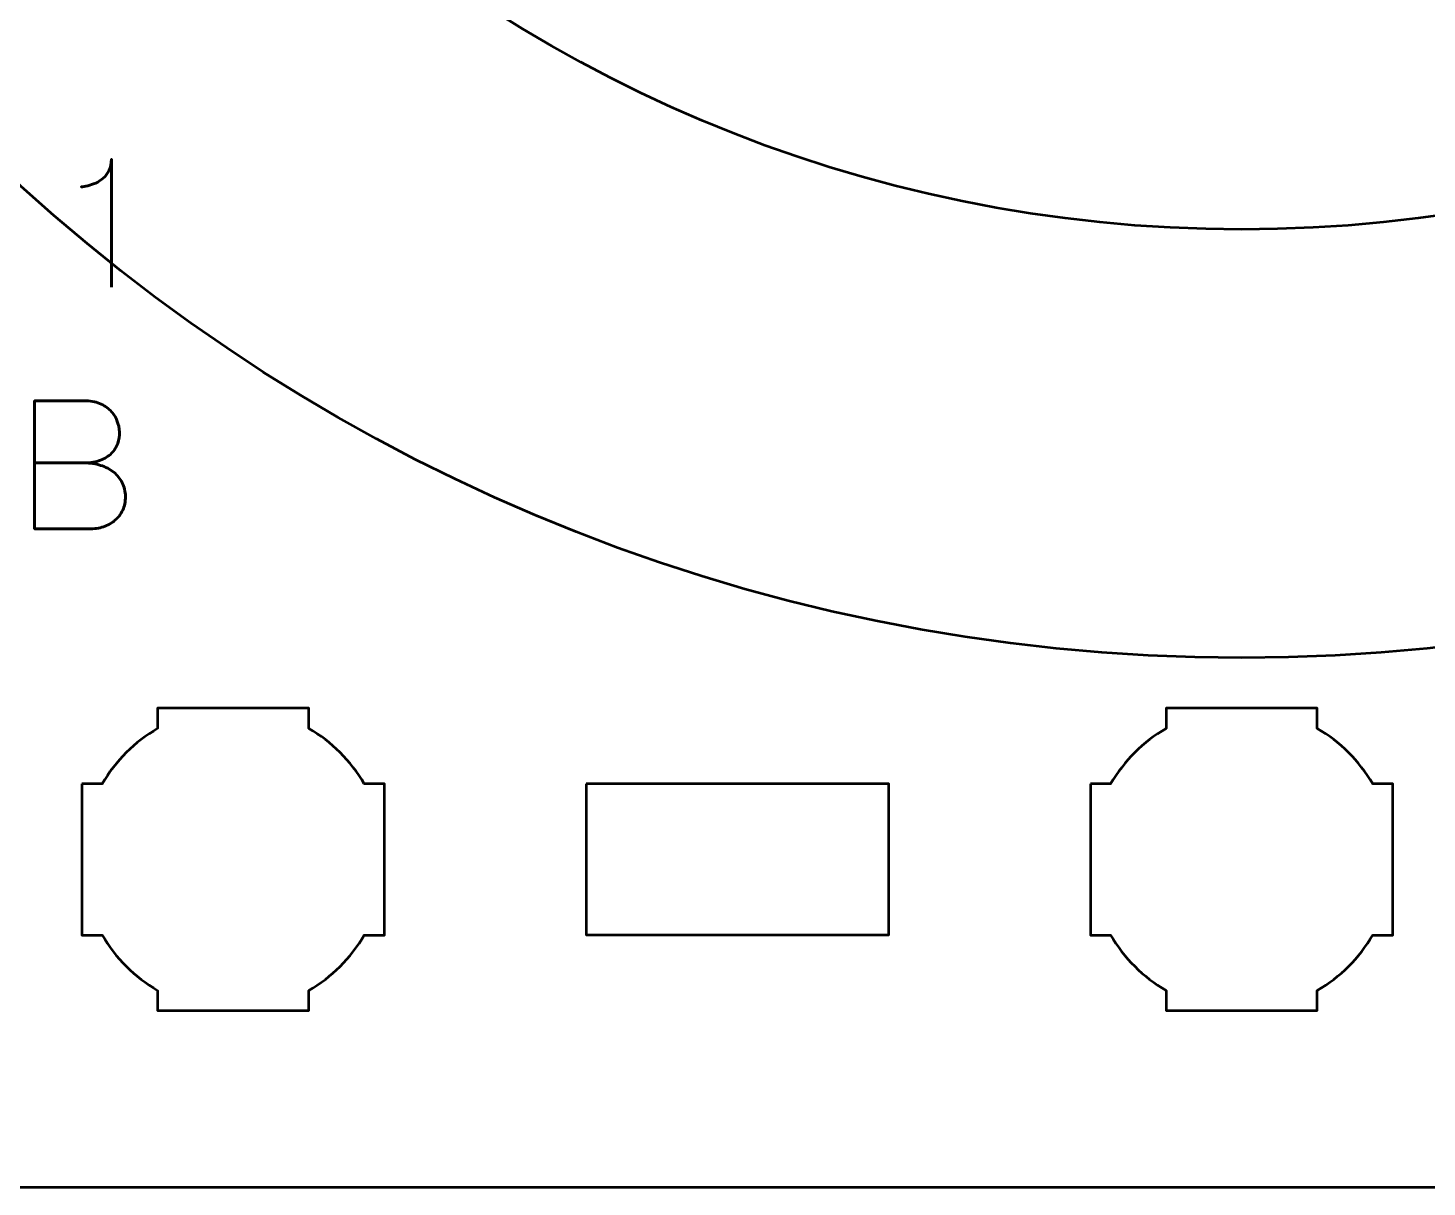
# Model space of a CAD drawing. Header units: centimetres. Extents: x -35.2 to 14.2, y -19.5 to -10.2.
# Drawn here: x -12.907 to -10.132, y -19.5 to -17.2 of the extents above; entities that cross this region are included whole.
import ezdxf

# ---------------------------------------------------------------- set-up
doc = ezdxf.new("R2010")
doc.units = ezdxf.units.CM
doc.header["$MEASUREMENT"] = 0
doc.layers.add('Layer 1', color=7, linetype='Continuous')

msp = doc.modelspace()

# ---------------------------------------------------------------- linework, layer by layer
at = {"layer": 'Layer 1', "lineweight": 53}
for centre, major_axis in [((-10.50001, -14.85001), (0, 3.6)), ((-10.50001, -14.85), (0, 2.75))]:
    msp.add_ellipse(centre, major_axis=major_axis, ratio=1, dxfattribs=at)
for points, knots in [([(-14.64995, -10.19995), (-14.64995, -10.19995), (-6.35005, -10.19995), (-6.35005, -10.19995), (-6.35005, -10.19995), (-6.07305, -10.19995), (-5.84995, -10.42305), (-5.84995, -10.70005), (-5.84995, -10.70005), (-5.84995, -10.70005), (-5.84995, -18.99995), (-5.84995, -18.99995), (-5.84995, -18.99995), (-5.84995, -19.27695), (-6.07305, -19.50005), (-6.35005, -19.50005), (-6.35005, -19.50005), (-6.35005, -19.50005), (-14.64995, -19.50005), (-14.64995, -19.50005), (-14.64995, -19.50005), (-14.92695, -19.50005), (-15.15005, -19.27695), (-15.15005, -18.99995), (-15.15005, -18.99995), (-15.15005, -18.99995), (-15.15005, -10.70005), (-15.15005, -10.70005), (-15.15005, -10.70005), (-15.15005, -10.42305), (-14.92695, -10.19995), (-14.64995, -10.19995)], [0, 0, 0, 0, 0.125, 0.125, 0.125, 0.125, 0.25, 0.25, 0.25, 0.25, 0.375, 0.375, 0.375, 0.375, 0.5, 0.5, 0.5, 0.5, 0.625, 0.625, 0.625, 0.625, 0.75, 0.75, 0.75, 0.75, 0.875, 0.875, 0.875, 0.875, 1, 1, 1, 1]), ([(-12.80001, -18.69997), (-12.80001, -18.69997), (-12.75981, -18.69997), (-12.75981, -18.69997), (-12.75981, -18.69997), (-12.73348, -18.65445), (-12.69552, -18.61652), (-12.65001, -18.59019), (-12.65001, -18.59019), (-12.65001, -18.59019), (-12.65001, -18.54997), (-12.65001, -18.54997), (-12.65001, -18.54997), (-12.65001, -18.54997), (-12.35001, -18.54997), (-12.35001, -18.54997), (-12.35001, -18.54997), (-12.35001, -18.54997), (-12.35001, -18.59016), (-12.35001, -18.59016), (-12.35001, -18.59016), (-12.30448, -18.61649), (-12.26649, -18.65444), (-12.24013, -18.69997), (-12.24013, -18.69997), (-12.24013, -18.69997), (-12.20001, -18.69997), (-12.20001, -18.69997), (-12.20001, -18.69997), (-12.20001, -18.69997), (-12.20001, -18.84539), (-12.20001, -18.84539), (-12.20001, -18.84539), (-12.20001, -18.84539), (-12.19995, -18.85004), (-12.19995, -18.85004), (-12.19995, -18.85004), (-12.19995, -18.85004), (-12.20001, -18.85468), (-12.20001, -18.85468), (-12.20001, -18.85468), (-12.20001, -18.85468), (-12.20001, -18.99997), (-12.20001, -18.99997), (-12.20001, -18.99997), (-12.20001, -18.99997), (-12.24008, -18.99997), (-12.24008, -18.99997), (-12.24008, -18.99997), (-12.26643, -19.04554), (-12.30443, -19.08355), (-12.35001, -19.10991), (-12.35001, -19.10991), (-12.35001, -19.10991), (-12.35001, -19.14997), (-12.35001, -19.14997), (-12.35001, -19.14997), (-12.35001, -19.14997), (-12.49329, -19.14997), (-12.49329, -19.14997), (-12.49329, -19.14997), (-12.49329, -19.14997), (-12.49996, -19.15005), (-12.49996, -19.15005), (-12.49996, -19.15005), (-12.49996, -19.15005), (-12.50664, -19.14997), (-12.50664, -19.14997), (-12.50664, -19.14997), (-12.50664, -19.14997), (-12.65001, -19.14997), (-12.65001, -19.14997), (-12.65001, -19.14997), (-12.65001, -19.14997), (-12.65001, -19.10987), (-12.65001, -19.10987), (-12.65001, -19.10987), (-12.69555, -19.08351), (-12.73353, -19.04552), (-12.75986, -18.99997), (-12.75986, -18.99997), (-12.75986, -18.99997), (-12.80001, -18.99997), (-12.80001, -18.99997), (-12.80001, -18.99997), (-12.80001, -18.99997), (-12.80001, -18.69997), (-12.80001, -18.69997)], [0, 0, 0, 0, 0.0454545, 0.0454545, 0.0454545, 0.0454545, 0.0909091, 0.0909091, 0.0909091, 0.0909091, 0.1363636, 0.1363636, 0.1363636, 0.1363636, 0.1818182, 0.1818182, 0.1818182, 0.1818182, 0.2272727, 0.2272727, 0.2272727, 0.2272727, 0.2727273, 0.2727273, 0.2727273, 0.2727273, 0.3181818, 0.3181818, 0.3181818, 0.3181818, 0.3636364, 0.3636364, 0.3636364, 0.3636364, 0.4090909, 0.4090909, 0.4090909, 0.4090909, 0.4545455, 0.4545455, 0.4545455, 0.4545455, 0.5, 0.5, 0.5, 0.5, 0.5454545, 0.5454545, 0.5454545, 0.5454545, 0.5909091, 0.5909091, 0.5909091, 0.5909091, 0.6363636, 0.6363636, 0.6363636, 0.6363636, 0.6818182, 0.6818182, 0.6818182, 0.6818182, 0.7272727, 0.7272727, 0.7272727, 0.7272727, 0.7727273, 0.7727273, 0.7727273, 0.7727273, 0.8181818, 0.8181818, 0.8181818, 0.8181818, 0.8636364, 0.8636364, 0.8636364, 0.8636364, 0.9090909, 0.9090909, 0.9090909, 0.9090909, 0.9545455, 0.9545455, 0.9545455, 0.9545455, 1, 1, 1, 1]), ([(-10.80001, -18.69997), (-10.80001, -18.69997), (-10.75981, -18.69997), (-10.75981, -18.69997), (-10.75981, -18.69997), (-10.73348, -18.65445), (-10.69552, -18.61652), (-10.65001, -18.59019), (-10.65001, -18.59019), (-10.65001, -18.59019), (-10.65001, -18.54997), (-10.65001, -18.54997), (-10.65001, -18.54997), (-10.65001, -18.54997), (-10.35001, -18.54997), (-10.35001, -18.54997), (-10.35001, -18.54997), (-10.35001, -18.54997), (-10.35001, -18.59016), (-10.35001, -18.59016), (-10.35001, -18.59016), (-10.30448, -18.61649), (-10.26649, -18.65444), (-10.24013, -18.69997), (-10.24013, -18.69997), (-10.24013, -18.69997), (-10.20001, -18.69997), (-10.20001, -18.69997), (-10.20001, -18.69997), (-10.20001, -18.69997), (-10.20001, -18.84539), (-10.20001, -18.84539), (-10.20001, -18.84539), (-10.20001, -18.84539), (-10.19995, -18.85004), (-10.19995, -18.85004), (-10.19995, -18.85004), (-10.19995, -18.85004), (-10.20001, -18.85468), (-10.20001, -18.85468), (-10.20001, -18.85468), (-10.20001, -18.85468), (-10.20001, -18.99997), (-10.20001, -18.99997), (-10.20001, -18.99997), (-10.20001, -18.99997), (-10.24008, -18.99997), (-10.24008, -18.99997), (-10.24008, -18.99997), (-10.26643, -19.04554), (-10.30443, -19.08355), (-10.35001, -19.10991), (-10.35001, -19.10991), (-10.35001, -19.10991), (-10.35001, -19.14997), (-10.35001, -19.14997), (-10.35001, -19.14997), (-10.35001, -19.14997), (-10.49329, -19.14997), (-10.49329, -19.14997), (-10.49329, -19.14997), (-10.49329, -19.14997), (-10.49996, -19.15005), (-10.49996, -19.15005), (-10.49996, -19.15005), (-10.49996, -19.15005), (-10.50664, -19.14997), (-10.50664, -19.14997), (-10.50664, -19.14997), (-10.50664, -19.14997), (-10.65001, -19.14997), (-10.65001, -19.14997), (-10.65001, -19.14997), (-10.65001, -19.14997), (-10.65001, -19.10987), (-10.65001, -19.10987), (-10.65001, -19.10987), (-10.69555, -19.08351), (-10.73353, -19.04552), (-10.75986, -18.99997), (-10.75986, -18.99997), (-10.75986, -18.99997), (-10.80001, -18.99997), (-10.80001, -18.99997), (-10.80001, -18.99997), (-10.80001, -18.99997), (-10.80001, -18.69997), (-10.80001, -18.69997)], [0, 0, 0, 0, 0.0454545, 0.0454545, 0.0454545, 0.0454545, 0.0909091, 0.0909091, 0.0909091, 0.0909091, 0.1363636, 0.1363636, 0.1363636, 0.1363636, 0.1818182, 0.1818182, 0.1818182, 0.1818182, 0.2272727, 0.2272727, 0.2272727, 0.2272727, 0.2727273, 0.2727273, 0.2727273, 0.2727273, 0.3181818, 0.3181818, 0.3181818, 0.3181818, 0.3636364, 0.3636364, 0.3636364, 0.3636364, 0.4090909, 0.4090909, 0.4090909, 0.4090909, 0.4545455, 0.4545455, 0.4545455, 0.4545455, 0.5, 0.5, 0.5, 0.5, 0.5454545, 0.5454545, 0.5454545, 0.5454545, 0.5909091, 0.5909091, 0.5909091, 0.5909091, 0.6363636, 0.6363636, 0.6363636, 0.6363636, 0.6818182, 0.6818182, 0.6818182, 0.6818182, 0.7272727, 0.7272727, 0.7272727, 0.7272727, 0.7727273, 0.7727273, 0.7727273, 0.7727273, 0.8181818, 0.8181818, 0.8181818, 0.8181818, 0.8636364, 0.8636364, 0.8636364, 0.8636364, 0.9090909, 0.9090909, 0.9090909, 0.9090909, 0.9545455, 0.9545455, 0.9545455, 0.9545455, 1, 1, 1, 1]), ([(-11.80004, -18.69995), (-11.80004, -18.69995), (-11.20003, -18.69995), (-11.20003, -18.69995), (-11.20003, -18.69995), (-11.20003, -18.69995), (-11.20003, -18.99995), (-11.20003, -18.99995), (-11.20003, -18.99995), (-11.20003, -18.99995), (-11.80004, -18.99995), (-11.80004, -18.99995), (-11.80004, -18.99995), (-11.80004, -18.99995), (-11.80004, -18.69995), (-11.80004, -18.69995)], [0, 0, 0, 0, 0.25, 0.25, 0.25, 0.25, 0.5, 0.5, 0.5, 0.5, 0.75, 0.75, 0.75, 0.75, 1, 1, 1, 1])]:
    msp.add_open_spline(points, degree=3, knots=knots, dxfattribs=at)
at = {"layer": 'Layer 1', "color": 5, "lineweight": 53}
for points, knots in [([(-12.74172, -17.71477), (-12.74172, -17.71477), (-12.74172, -17.46042), (-12.74172, -17.46042), (-12.74172, -17.46042), (-12.74178, -17.46906), (-12.7433, -17.47647), (-12.74624, -17.48264), (-12.74624, -17.48264), (-12.74913, -17.48887), (-12.75295, -17.49399), (-12.75765, -17.4981), (-12.75765, -17.4981), (-12.76235, -17.50222), (-12.76741, -17.50551), (-12.77282, -17.50798), (-12.77282, -17.50798), (-12.77823, -17.51039), (-12.78346, -17.51222), (-12.78852, -17.51333), (-12.78852, -17.51333), (-12.79363, -17.51451), (-12.79799, -17.51521), (-12.80169, -17.51545), (-12.80169, -17.51545), (-12.79799, -17.51521), (-12.79363, -17.51451), (-12.78852, -17.51333), (-12.78852, -17.51333), (-12.78346, -17.51222), (-12.77823, -17.51039), (-12.77282, -17.50798), (-12.77282, -17.50798), (-12.76741, -17.50551), (-12.76235, -17.50222), (-12.75765, -17.4981), (-12.75765, -17.4981), (-12.75295, -17.49399), (-12.74913, -17.48887), (-12.74624, -17.48264), (-12.74624, -17.48264), (-12.7433, -17.47647), (-12.74178, -17.46906), (-12.74172, -17.46042), (-12.74172, -17.46042), (-12.74172, -17.46042), (-12.74172, -17.71477), (-12.74172, -17.71477)], [0, 0, 0, 0, 0.0833333, 0.0833333, 0.0833333, 0.0833333, 0.1666667, 0.1666667, 0.1666667, 0.1666667, 0.25, 0.25, 0.25, 0.25, 0.3333333, 0.3333333, 0.3333333, 0.3333333, 0.4166667, 0.4166667, 0.4166667, 0.4166667, 0.5, 0.5, 0.5, 0.5, 0.5833333, 0.5833333, 0.5833333, 0.5833333, 0.6666667, 0.6666667, 0.6666667, 0.6666667, 0.75, 0.75, 0.75, 0.75, 0.8333333, 0.8333333, 0.8333333, 0.8333333, 0.9166667, 0.9166667, 0.9166667, 0.9166667, 1, 1, 1, 1]), ([(-12.89393, -18.06331), (-12.89393, -18.06331), (-12.79621, -18.06331), (-12.79621, -18.06331), (-12.79621, -18.06331), (-12.78351, -18.06325), (-12.77269, -18.06149), (-12.76358, -18.05802), (-12.76358, -18.05802), (-12.75452, -18.05461), (-12.74717, -18.04996), (-12.74147, -18.04414), (-12.74147, -18.04414), (-12.73577, -18.03832), (-12.73165, -18.03173), (-12.72906, -18.02444), (-12.72906, -18.02444), (-12.72654, -18.01721), (-12.72536, -18.00969), (-12.72565, -18.00192), (-12.72565, -18.00192), (-12.72601, -17.99416), (-12.72765, -17.98664), (-12.73059, -17.97929), (-12.73059, -17.97929), (-12.73347, -17.97194), (-12.73782, -17.96529), (-12.74353, -17.95936), (-12.74353, -17.95936), (-12.74923, -17.95342), (-12.75635, -17.94871), (-12.76499, -17.94524), (-12.76499, -17.94524), (-12.77363, -17.94172), (-12.7838, -17.93989), (-12.7955, -17.93984), (-12.7955, -17.93984), (-12.7955, -17.93984), (-12.89393, -17.93984), (-12.89393, -17.93984), (-12.89393, -17.93984), (-12.89393, -17.93984), (-12.89393, -18.19419), (-12.89393, -18.19419), (-12.89393, -18.19419), (-12.89393, -18.19419), (-12.78563, -18.19419), (-12.78563, -18.19419), (-12.78563, -18.19419), (-12.77551, -18.19419), (-12.76611, -18.19272), (-12.7574, -18.18984), (-12.7574, -18.18984), (-12.7487, -18.1869), (-12.74112, -18.18272), (-12.73453, -18.17714), (-12.73453, -18.17714), (-12.72801, -18.17161), (-12.72289, -18.16491), (-12.71924, -18.15697), (-12.71924, -18.15697), (-12.7156, -18.14903), (-12.71372, -18.14004), (-12.71366, -18.12998), (-12.71366, -18.12998), (-12.71389, -18.11987), (-12.71601, -18.11076), (-12.72007, -18.10258), (-12.72007, -18.10258), (-12.72412, -18.09441), (-12.72977, -18.08742), (-12.73706, -18.08154), (-12.73706, -18.08154), (-12.74435, -18.07571), (-12.75305, -18.07119), (-12.76305, -18.06807), (-12.76305, -18.06807), (-12.77304, -18.06495), (-12.7841, -18.06337), (-12.79621, -18.06331), (-12.79621, -18.06331), (-12.7841, -18.06337), (-12.77304, -18.06495), (-12.76305, -18.06807), (-12.76305, -18.06807), (-12.75305, -18.07119), (-12.74435, -18.07571), (-12.73706, -18.08154), (-12.73706, -18.08154), (-12.72977, -18.08742), (-12.72412, -18.09441), (-12.72007, -18.10258), (-12.72007, -18.10258), (-12.71601, -18.11076), (-12.71389, -18.11987), (-12.71366, -18.12998), (-12.71366, -18.12998), (-12.71372, -18.14004), (-12.7156, -18.14903), (-12.71924, -18.15697), (-12.71924, -18.15697), (-12.72289, -18.16491), (-12.72801, -18.17161), (-12.73453, -18.17714), (-12.73453, -18.17714), (-12.74112, -18.18272), (-12.7487, -18.1869), (-12.7574, -18.18984), (-12.7574, -18.18984), (-12.76611, -18.19272), (-12.77551, -18.19419), (-12.78563, -18.19419), (-12.78563, -18.19419), (-12.78563, -18.19419), (-12.89393, -18.19419), (-12.89393, -18.19419), (-12.89393, -18.19419), (-12.89393, -18.19419), (-12.89393, -17.93984), (-12.89393, -17.93984), (-12.89393, -17.93984), (-12.89393, -17.93984), (-12.7955, -17.93984), (-12.7955, -17.93984), (-12.7955, -17.93984), (-12.7838, -17.93989), (-12.77363, -17.94172), (-12.76499, -17.94524), (-12.76499, -17.94524), (-12.75635, -17.94871), (-12.74923, -17.95342), (-12.74353, -17.95936), (-12.74353, -17.95936), (-12.73782, -17.96529), (-12.73347, -17.97194), (-12.73059, -17.97929), (-12.73059, -17.97929), (-12.72765, -17.98664), (-12.72601, -17.99416), (-12.72565, -18.00192), (-12.72565, -18.00192), (-12.72536, -18.00969), (-12.72654, -18.01721), (-12.72906, -18.02444), (-12.72906, -18.02444), (-12.73165, -18.03173), (-12.73577, -18.03832), (-12.74147, -18.04414), (-12.74147, -18.04414), (-12.74717, -18.04996), (-12.75452, -18.05461), (-12.76358, -18.05802), (-12.76358, -18.05802), (-12.77269, -18.06149), (-12.78351, -18.06325), (-12.79621, -18.06331), (-12.79621, -18.06331), (-12.79621, -18.06331), (-12.89393, -18.06331), (-12.89393, -18.06331)], [0, 0, 0, 0, 0.025, 0.025, 0.025, 0.025, 0.05, 0.05, 0.05, 0.05, 0.075, 0.075, 0.075, 0.075, 0.1, 0.1, 0.1, 0.1, 0.125, 0.125, 0.125, 0.125, 0.15, 0.15, 0.15, 0.15, 0.175, 0.175, 0.175, 0.175, 0.2, 0.2, 0.2, 0.2, 0.225, 0.225, 0.225, 0.225, 0.25, 0.25, 0.25, 0.25, 0.275, 0.275, 0.275, 0.275, 0.3, 0.3, 0.3, 0.3, 0.325, 0.325, 0.325, 0.325, 0.35, 0.35, 0.35, 0.35, 0.375, 0.375, 0.375, 0.375, 0.4, 0.4, 0.4, 0.4, 0.425, 0.425, 0.425, 0.425, 0.45, 0.45, 0.45, 0.45, 0.475, 0.475, 0.475, 0.475, 0.5, 0.5, 0.5, 0.5, 0.525, 0.525, 0.525, 0.525, 0.55, 0.55, 0.55, 0.55, 0.575, 0.575, 0.575, 0.575, 0.6, 0.6, 0.6, 0.6, 0.625, 0.625, 0.625, 0.625, 0.65, 0.65, 0.65, 0.65, 0.675, 0.675, 0.675, 0.675, 0.7, 0.7, 0.7, 0.7, 0.725, 0.725, 0.725, 0.725, 0.75, 0.75, 0.75, 0.75, 0.775, 0.775, 0.775, 0.775, 0.8, 0.8, 0.8, 0.8, 0.825, 0.825, 0.825, 0.825, 0.85, 0.85, 0.85, 0.85, 0.875, 0.875, 0.875, 0.875, 0.9, 0.9, 0.9, 0.9, 0.925, 0.925, 0.925, 0.925, 0.95, 0.95, 0.95, 0.95, 0.975, 0.975, 0.975, 0.975, 1, 1, 1, 1])]:
    msp.add_open_spline(points, degree=3, knots=knots, dxfattribs=at)

doc.saveas('drawing.dxf')
